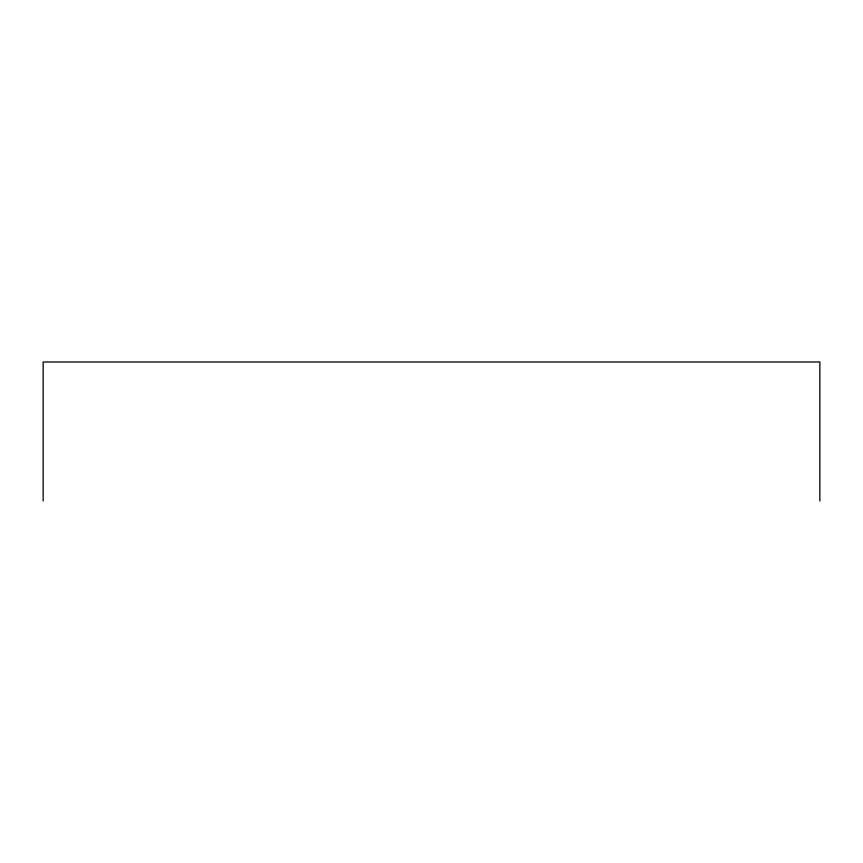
<?xml version="1.0" encoding="UTF-8"?>
<svg xmlns="http://www.w3.org/2000/svg" width="863" height="863" viewBox="0 0 863 863"><rect width="100%" height="100%" fill="white"/><g stroke="black" fill="none" stroke-linecap="round" stroke-linejoin="round"><path stroke-width="1.29" d="M819.85 501.004L819.85 361.996L43.15 361.996L43.15 501.004"/></g></svg>
